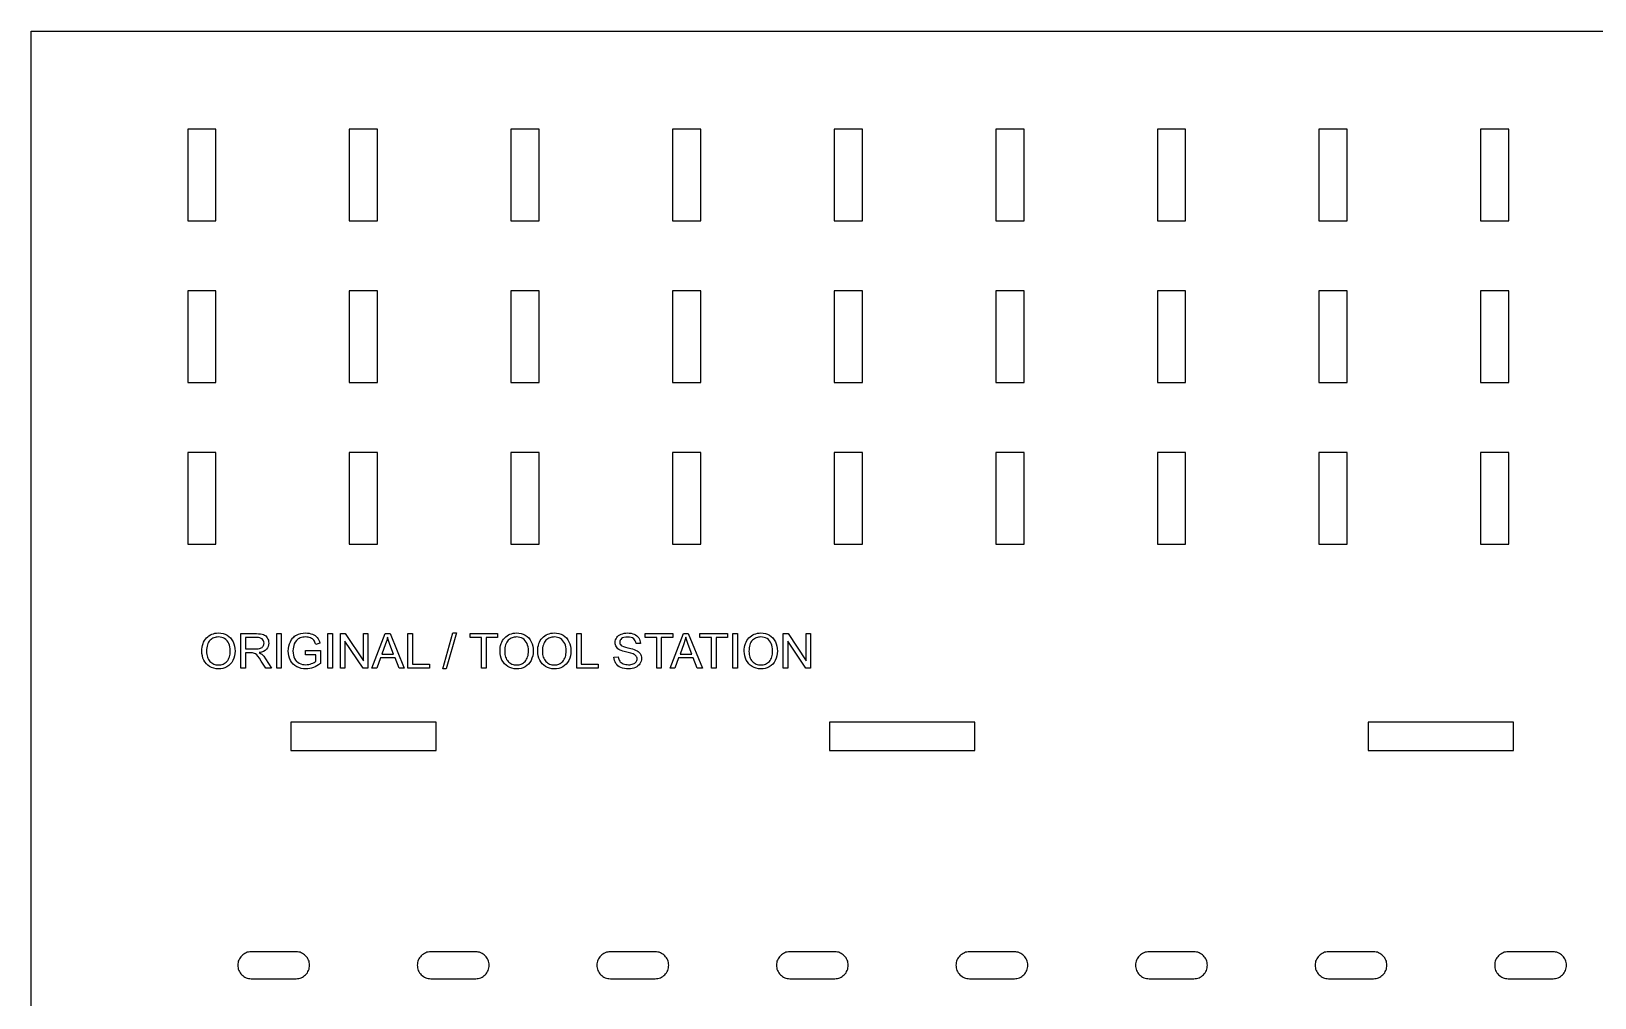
# Model space of a CAD drawing. Header units: millimetres. Extents: x 6 to 577, y -394 to -6.
# Drawn here: x 6 to 180.1, y -113.6 to -6 of the extents above; entities that cross this region are included whole.
import ezdxf

# ---------------------------------------------------------------- set-up
doc = ezdxf.new("R2010")
doc.units = ezdxf.units.MM
for name, color, linetype in [('cut_inner', 7, 'Continuous'), ('cut_outer', 7, 'Continuous'), ('engrave', 5, 'Continuous')]:
    doc.layers.add(name, color=color, linetype=linetype)

msp = doc.modelspace()

# ---------------------------------------------------------------- linework, layer by layer
at = {"layer": 'cut_inner'}
for points in [[(23.43, -27.1), (26.57, -27.1), (26.57, -16.9), (23.43, -16.9)], [(41.42, -27.1), (44.58, -27.1), (44.58, -16.9), (41.42, -16.9)], [(59.42, -27.1), (62.58, -27.1), (62.58, -16.9), (59.42, -16.9)], [(77.42, -27.1), (80.58, -27.1), (80.58, -16.9), (77.42, -16.9)], [(95.42, -27.1), (98.58, -27.1), (98.58, -16.9), (95.42, -16.9)], [(113.42, -27.1), (116.58, -27.1), (116.58, -16.9), (113.42, -16.9)], [(131.43, -27.1), (134.57, -27.1), (134.57, -16.9), (131.43, -16.9)], [(149.43, -27.1), (152.57, -27.1), (152.57, -16.9), (149.43, -16.9)], [(167.43, -27.1), (170.57, -27.1), (170.57, -16.9), (167.43, -16.9)], [(23.43, -45.1), (26.57, -45.1), (26.57, -34.9), (23.43, -34.9)], [(41.42, -45.1), (44.58, -45.1), (44.58, -34.9), (41.42, -34.9)], [(59.42, -45.1), (62.58, -45.1), (62.58, -34.9), (59.42, -34.9)], [(77.42, -45.1), (80.58, -45.1), (80.58, -34.9), (77.42, -34.9)], [(95.42, -45.1), (98.58, -45.1), (98.58, -34.9), (95.42, -34.9)], [(113.42, -45.1), (116.58, -45.1), (116.58, -34.9), (113.42, -34.9)], [(131.43, -45.1), (134.57, -45.1), (134.57, -34.9), (131.43, -34.9)], [(149.43, -45.1), (152.57, -45.1), (152.57, -34.9), (149.43, -34.9)], [(167.43, -45.1), (170.57, -45.1), (170.57, -34.9), (167.43, -34.9)], [(23.43, -63.1), (26.57, -63.1), (26.57, -52.9), (23.43, -52.9)], [(41.42, -63.1), (44.58, -63.1), (44.58, -52.9), (41.42, -52.9)], [(59.42, -63.1), (62.58, -63.1), (62.58, -52.9), (59.42, -52.9)], [(77.42, -63.1), (80.58, -63.1), (80.58, -52.9), (77.42, -52.9)], [(95.42, -63.1), (98.58, -63.1), (98.58, -52.9), (95.42, -52.9)], [(113.42, -63.1), (116.58, -63.1), (116.58, -52.9), (113.42, -52.9)], [(131.43, -63.1), (134.57, -63.1), (134.57, -52.9), (131.43, -52.9)], [(149.43, -63.1), (152.57, -63.1), (152.57, -52.9), (149.43, -52.9)], [(167.43, -63.1), (170.57, -63.1), (170.57, -52.9), (167.43, -52.9)], [(34.9, -86.08), (51.1, -86.08), (51.1, -82.92), (34.9, -82.92)], [(94.9, -86.08), (111.1, -86.08), (111.1, -82.92), (94.9, -82.92)], [(154.9, -86.08), (171.1, -86.08), (171.1, -82.92), (154.9, -82.92)], [(30.5, -111.5), (35.5, -111.5), (35.65, -111.49), (35.79, -111.47), (35.94, -111.44), (36.07, -111.39), (36.21, -111.32), (36.33, -111.25), (36.45, -111.16), (36.56, -111.06), (36.66, -110.95), (36.75, -110.83), (36.82, -110.71), (36.89, -110.57), (36.94, -110.44), (36.97, -110.29), (36.99, -110.15), (37, -110), (37, -110), (36.99, -109.85), (36.97, -109.71), (36.94, -109.56), (36.89, -109.43), (36.82, -109.29), (36.75, -109.17), (36.66, -109.05), (36.56, -108.94), (36.45, -108.84), (36.33, -108.75), (36.21, -108.68), (36.07, -108.61), (35.94, -108.56), (35.79, -108.53), (35.65, -108.51), (35.5, -108.5), (30.5, -108.5), (30.35, -108.51), (30.21, -108.53), (30.06, -108.56), (29.93, -108.61), (29.79, -108.68), (29.67, -108.75), (29.55, -108.84), (29.44, -108.94), (29.34, -109.05), (29.25, -109.17), (29.18, -109.29), (29.11, -109.43), (29.06, -109.56), (29.03, -109.71), (29.01, -109.85), (29, -110), (29, -110), (29.01, -110.15), (29.03, -110.29), (29.06, -110.44), (29.11, -110.57), (29.18, -110.71), (29.25, -110.83), (29.34, -110.95), (29.44, -111.06), (29.55, -111.16), (29.67, -111.25), (29.79, -111.32), (29.93, -111.39), (30.06, -111.44), (30.21, -111.47), (30.35, -111.49), (30.5, -111.5)], [(50.5, -111.5), (55.5, -111.5), (55.65, -111.49), (55.79, -111.47), (55.94, -111.44), (56.07, -111.39), (56.21, -111.32), (56.33, -111.25), (56.45, -111.16), (56.56, -111.06), (56.66, -110.95), (56.75, -110.83), (56.82, -110.71), (56.89, -110.57), (56.94, -110.44), (56.97, -110.29), (56.99, -110.15), (57, -110), (57, -110), (56.99, -109.85), (56.97, -109.71), (56.94, -109.56), (56.89, -109.43), (56.82, -109.29), (56.75, -109.17), (56.66, -109.05), (56.56, -108.94), (56.45, -108.84), (56.33, -108.75), (56.21, -108.68), (56.07, -108.61), (55.94, -108.56), (55.79, -108.53), (55.65, -108.51), (55.5, -108.5), (50.5, -108.5), (50.35, -108.51), (50.21, -108.53), (50.06, -108.56), (49.93, -108.61), (49.79, -108.68), (49.67, -108.75), (49.55, -108.84), (49.44, -108.94), (49.34, -109.05), (49.25, -109.17), (49.18, -109.29), (49.11, -109.43), (49.06, -109.56), (49.03, -109.71), (49.01, -109.85), (49, -110), (49, -110), (49.01, -110.15), (49.03, -110.29), (49.06, -110.44), (49.11, -110.57), (49.18, -110.71), (49.25, -110.83), (49.34, -110.95), (49.44, -111.06), (49.55, -111.16), (49.67, -111.25), (49.79, -111.32), (49.93, -111.39), (50.06, -111.44), (50.21, -111.47), (50.35, -111.49), (50.5, -111.5)], [(70.5, -111.5), (75.5, -111.5), (75.65, -111.49), (75.79, -111.47), (75.94, -111.44), (76.07, -111.39), (76.21, -111.32), (76.33, -111.25), (76.45, -111.16), (76.56, -111.06), (76.66, -110.95), (76.75, -110.83), (76.82, -110.71), (76.89, -110.57), (76.94, -110.44), (76.97, -110.29), (76.99, -110.15), (77, -110), (77, -110), (76.99, -109.85), (76.97, -109.71), (76.94, -109.56), (76.89, -109.43), (76.82, -109.29), (76.75, -109.17), (76.66, -109.05), (76.56, -108.94), (76.45, -108.84), (76.33, -108.75), (76.21, -108.68), (76.07, -108.61), (75.94, -108.56), (75.79, -108.53), (75.65, -108.51), (75.5, -108.5), (70.5, -108.5), (70.35, -108.51), (70.21, -108.53), (70.06, -108.56), (69.93, -108.61), (69.79, -108.68), (69.67, -108.75), (69.55, -108.84), (69.44, -108.94), (69.34, -109.05), (69.25, -109.17), (69.18, -109.29), (69.11, -109.43), (69.06, -109.56), (69.03, -109.71), (69.01, -109.85), (69, -110), (69, -110), (69.01, -110.15), (69.03, -110.29), (69.06, -110.44), (69.11, -110.57), (69.18, -110.71), (69.25, -110.83), (69.34, -110.95), (69.44, -111.06), (69.55, -111.16), (69.67, -111.25), (69.79, -111.32), (69.93, -111.39), (70.06, -111.44), (70.21, -111.47), (70.35, -111.49), (70.5, -111.5)], [(90.5, -111.5), (95.5, -111.5), (95.65, -111.49), (95.79, -111.47), (95.94, -111.44), (96.07, -111.39), (96.21, -111.32), (96.33, -111.25), (96.45, -111.16), (96.56, -111.06), (96.66, -110.95), (96.75, -110.83), (96.82, -110.71), (96.89, -110.57), (96.94, -110.44), (96.97, -110.29), (96.99, -110.15), (97, -110), (97, -110), (96.99, -109.85), (96.97, -109.71), (96.94, -109.56), (96.89, -109.43), (96.82, -109.29), (96.75, -109.17), (96.66, -109.05), (96.56, -108.94), (96.45, -108.84), (96.33, -108.75), (96.21, -108.68), (96.07, -108.61), (95.94, -108.56), (95.79, -108.53), (95.65, -108.51), (95.5, -108.5), (90.5, -108.5), (90.35, -108.51), (90.21, -108.53), (90.06, -108.56), (89.93, -108.61), (89.79, -108.68), (89.67, -108.75), (89.55, -108.84), (89.44, -108.94), (89.34, -109.05), (89.25, -109.17), (89.18, -109.29), (89.11, -109.43), (89.06, -109.56), (89.03, -109.71), (89.01, -109.85), (89, -110), (89, -110), (89.01, -110.15), (89.03, -110.29), (89.06, -110.44), (89.11, -110.57), (89.18, -110.71), (89.25, -110.83), (89.34, -110.95), (89.44, -111.06), (89.55, -111.16), (89.67, -111.25), (89.79, -111.32), (89.93, -111.39), (90.06, -111.44), (90.21, -111.47), (90.35, -111.49), (90.5, -111.5)], [(110.5, -111.5), (115.5, -111.5), (115.65, -111.49), (115.79, -111.47), (115.94, -111.44), (116.07, -111.39), (116.21, -111.32), (116.33, -111.25), (116.45, -111.16), (116.56, -111.06), (116.66, -110.95), (116.75, -110.83), (116.82, -110.71), (116.89, -110.57), (116.94, -110.44), (116.97, -110.29), (116.99, -110.15), (117, -110), (117, -110), (116.99, -109.85), (116.97, -109.71), (116.94, -109.56), (116.89, -109.43), (116.82, -109.29), (116.75, -109.17), (116.66, -109.05), (116.56, -108.94), (116.45, -108.84), (116.33, -108.75), (116.21, -108.68), (116.07, -108.61), (115.94, -108.56), (115.79, -108.53), (115.65, -108.51), (115.5, -108.5), (110.5, -108.5), (110.35, -108.51), (110.21, -108.53), (110.06, -108.56), (109.93, -108.61), (109.79, -108.68), (109.67, -108.75), (109.55, -108.84), (109.44, -108.94), (109.34, -109.05), (109.25, -109.17), (109.18, -109.29), (109.11, -109.43), (109.06, -109.56), (109.03, -109.71), (109.01, -109.85), (109, -110), (109, -110), (109.01, -110.15), (109.03, -110.29), (109.06, -110.44), (109.11, -110.57), (109.18, -110.71), (109.25, -110.83), (109.34, -110.95), (109.44, -111.06), (109.55, -111.16), (109.67, -111.25), (109.79, -111.32), (109.93, -111.39), (110.06, -111.44), (110.21, -111.47), (110.35, -111.49), (110.5, -111.5)], [(130.5, -111.5), (135.5, -111.5), (135.65, -111.49), (135.79, -111.47), (135.94, -111.44), (136.07, -111.39), (136.21, -111.32), (136.33, -111.25), (136.45, -111.16), (136.56, -111.06), (136.66, -110.95), (136.75, -110.83), (136.82, -110.71), (136.89, -110.57), (136.94, -110.44), (136.97, -110.29), (136.99, -110.15), (137, -110), (137, -110), (136.99, -109.85), (136.97, -109.71), (136.94, -109.56), (136.89, -109.43), (136.82, -109.29), (136.75, -109.17), (136.66, -109.05), (136.56, -108.94), (136.45, -108.84), (136.33, -108.75), (136.21, -108.68), (136.07, -108.61), (135.94, -108.56), (135.79, -108.53), (135.65, -108.51), (135.5, -108.5), (130.5, -108.5), (130.35, -108.51), (130.21, -108.53), (130.06, -108.56), (129.93, -108.61), (129.79, -108.68), (129.67, -108.75), (129.55, -108.84), (129.44, -108.94), (129.34, -109.05), (129.25, -109.17), (129.18, -109.29), (129.11, -109.43), (129.06, -109.56), (129.03, -109.71), (129.01, -109.85), (129, -110), (129, -110), (129.01, -110.15), (129.03, -110.29), (129.06, -110.44), (129.11, -110.57), (129.18, -110.71), (129.25, -110.83), (129.34, -110.95), (129.44, -111.06), (129.55, -111.16), (129.67, -111.25), (129.79, -111.32), (129.93, -111.39), (130.06, -111.44), (130.21, -111.47), (130.35, -111.49), (130.5, -111.5)], [(150.5, -111.5), (155.5, -111.5), (155.65, -111.49), (155.79, -111.47), (155.94, -111.44), (156.07, -111.39), (156.21, -111.32), (156.33, -111.25), (156.45, -111.16), (156.56, -111.06), (156.66, -110.95), (156.75, -110.83), (156.82, -110.71), (156.89, -110.57), (156.94, -110.44), (156.97, -110.29), (156.99, -110.15), (157, -110), (157, -110), (156.99, -109.85), (156.97, -109.71), (156.94, -109.56), (156.89, -109.43), (156.82, -109.29), (156.75, -109.17), (156.66, -109.05), (156.56, -108.94), (156.45, -108.84), (156.33, -108.75), (156.21, -108.68), (156.07, -108.61), (155.94, -108.56), (155.79, -108.53), (155.65, -108.51), (155.5, -108.5), (150.5, -108.5), (150.35, -108.51), (150.21, -108.53), (150.06, -108.56), (149.93, -108.61), (149.79, -108.68), (149.67, -108.75), (149.55, -108.84), (149.44, -108.94), (149.34, -109.05), (149.25, -109.17), (149.18, -109.29), (149.11, -109.43), (149.06, -109.56), (149.03, -109.71), (149.01, -109.85), (149, -110), (149, -110), (149.01, -110.15), (149.03, -110.29), (149.06, -110.44), (149.11, -110.57), (149.18, -110.71), (149.25, -110.83), (149.34, -110.95), (149.44, -111.06), (149.55, -111.16), (149.67, -111.25), (149.79, -111.32), (149.93, -111.39), (150.06, -111.44), (150.21, -111.47), (150.35, -111.49), (150.5, -111.5)], [(170.5, -111.5), (175.5, -111.5), (175.65, -111.49), (175.79, -111.47), (175.94, -111.44), (176.07, -111.39), (176.21, -111.32), (176.33, -111.25), (176.45, -111.16), (176.56, -111.06), (176.66, -110.95), (176.75, -110.83), (176.82, -110.71), (176.89, -110.57), (176.94, -110.44), (176.97, -110.29), (176.99, -110.15), (177, -110), (177, -110), (176.99, -109.85), (176.97, -109.71), (176.94, -109.56), (176.89, -109.43), (176.82, -109.29), (176.75, -109.17), (176.66, -109.05), (176.56, -108.94), (176.45, -108.84), (176.33, -108.75), (176.21, -108.68), (176.07, -108.61), (175.94, -108.56), (175.79, -108.53), (175.65, -108.51), (175.5, -108.5), (170.5, -108.5), (170.35, -108.51), (170.21, -108.53), (170.06, -108.56), (169.93, -108.61), (169.79, -108.68), (169.67, -108.75), (169.55, -108.84), (169.44, -108.94), (169.34, -109.05), (169.25, -109.17), (169.18, -109.29), (169.11, -109.43), (169.06, -109.56), (169.03, -109.71), (169.01, -109.85), (169, -110), (169, -110), (169.01, -110.15), (169.03, -110.29), (169.06, -110.44), (169.11, -110.57), (169.18, -110.71), (169.25, -110.83), (169.34, -110.95), (169.44, -111.06), (169.55, -111.16), (169.67, -111.25), (169.79, -111.32), (169.93, -111.39), (170.06, -111.44), (170.21, -111.47), (170.35, -111.49), (170.5, -111.5)]]:
    msp.add_lwpolyline(points, close=True, dxfattribs=at)
at = {"layer": 'cut_outer'}
msp.add_lwpolyline([(51, -286), (35, -286), (35, -283), (6, -283), (6, -6), (260, -6), (260, -283), (231, -283), (231, -286), (215, -286), (215, -283), (171, -283), (171, -286), (155, -286), (155, -283), (111, -283), (111, -286), (95, -286), (95, -283), (51, -283)], close=True, dxfattribs=at)
at = {"layer": 'engrave'}
for points in [[(25, -75.05), (25.01, -74.82), (25.03, -74.6), (25.07, -74.39), (25.13, -74.19), (25.2, -74.01), (25.29, -73.84), (25.4, -73.69), (25.52, -73.54), (25.65, -73.42), (25.79, -73.31), (25.95, -73.21), (26.11, -73.14), (26.28, -73.08), (26.46, -73.03), (26.65, -73.01), (26.85, -73), (27.11, -73.02), (27.36, -73.06), (27.59, -73.14), (27.82, -73.26), (28.02, -73.4), (28.19, -73.56), (28.35, -73.75), (28.47, -73.97), (28.57, -74.21), (28.64, -74.46), (28.68, -74.72), (28.7, -75.01), (28.68, -75.29), (28.64, -75.56), (28.56, -75.82), (28.46, -76.06), (28.33, -76.28), (28.17, -76.47), (27.99, -76.63), (27.79, -76.76), (27.57, -76.87), (27.33, -76.94), (27.1, -76.99), (26.85, -77), (26.58, -76.98), (26.33, -76.93), (26.09, -76.85), (25.87, -76.74), (25.67, -76.59), (25.5, -76.42), (25.35, -76.23), (25.22, -76.02), (25.12, -75.79), (25.06, -75.55), (25.01, -75.3), (25, -75.05)], [(29.36, -76.93), (29.36, -73.07), (31.08, -73.07), (31.32, -73.08), (31.53, -73.09), (31.71, -73.13), (31.86, -73.17), (31.99, -73.23), (32.11, -73.32), (32.21, -73.42), (32.29, -73.54), (32.36, -73.68), (32.41, -73.82), (32.44, -73.97), (32.45, -74.12), (32.44, -74.32), (32.39, -74.5), (32.3, -74.67), (32.19, -74.82), (32.12, -74.88), (32.04, -74.94), (31.85, -75.05), (31.63, -75.12), (31.37, -75.18), (31.54, -75.27), (31.67, -75.37), (31.78, -75.48), (31.89, -75.6), (32.1, -75.88), (32.77, -76.93), (32.13, -76.93), (31.62, -76.13), (31.41, -75.82), (31.25, -75.6), (31.11, -75.44), (30.99, -75.34), (30.87, -75.28), (30.75, -75.24), (30.64, -75.22), (30.47, -75.22), (29.88, -75.22), (29.88, -76.93), (29.36, -76.93)], [(33.34, -76.93), (33.34, -73.07), (33.85, -73.07), (33.85, -76.93), (33.34, -76.93)], [(36.56, -75.42), (36.56, -74.96), (38.2, -74.96), (38.2, -76.4), (38.01, -76.54), (37.82, -76.66), (37.62, -76.76), (37.42, -76.85), (37.22, -76.91), (37.02, -76.96), (36.81, -76.99), (36.6, -77), (36.32, -76.98), (36.06, -76.94), (35.81, -76.86), (35.57, -76.76), (35.35, -76.62), (35.16, -76.46), (35, -76.27), (34.86, -76.05), (34.76, -75.81), (34.69, -75.56), (34.64, -75.3), (34.63, -75.02), (34.64, -74.74), (34.69, -74.47), (34.76, -74.22), (34.86, -73.97), (34.99, -73.74), (35.15, -73.54), (35.24, -73.45), (35.33, -73.37), (35.43, -73.3), (35.54, -73.24), (35.77, -73.14), (36.02, -73.06), (36.28, -73.02), (36.56, -73), (36.77, -73.01), (36.96, -73.04), (37.15, -73.08), (37.32, -73.14), (37.48, -73.21), (37.62, -73.3), (37.75, -73.4), (37.85, -73.52), (37.94, -73.65), (38.02, -73.8), (38.09, -73.96), (38.14, -74.15), (37.68, -74.28), (37.64, -74.14), (37.59, -74.01), (37.53, -73.9), (37.47, -73.81), (37.4, -73.73), (37.31, -73.66), (37.21, -73.6), (37.1, -73.54), (36.97, -73.5), (36.84, -73.47), (36.71, -73.45), (36.56, -73.44), (36.4, -73.45), (36.24, -73.47), (36.09, -73.5), (35.96, -73.55), (35.84, -73.6), (35.73, -73.67), (35.63, -73.75), (35.55, -73.83), (35.41, -74.01), (35.3, -74.21), (35.24, -74.39), (35.19, -74.58), (35.16, -74.78), (35.15, -74.99), (35.17, -75.24), (35.2, -75.46), (35.25, -75.67), (35.33, -75.85), (35.43, -76.02), (35.55, -76.16), (35.69, -76.27), (35.85, -76.37), (36.02, -76.44), (36.2, -76.5), (36.38, -76.53), (36.57, -76.54), (36.74, -76.53), (36.9, -76.51), (37.06, -76.47), (37.22, -76.41), (37.37, -76.35), (37.5, -76.28), (37.61, -76.21), (37.7, -76.14), (37.7, -75.42), (36.56, -75.42)], [(39.04, -76.93), (39.04, -73.07), (39.56, -73.07), (39.56, -76.93), (39.04, -76.93)], [(40.45, -76.93), (40.45, -73.07), (40.98, -73.07), (43.01, -76.1), (43.01, -73.07), (43.5, -73.07), (43.5, -76.93), (42.97, -76.93), (40.94, -73.9), (40.94, -76.93), (40.45, -76.93)], [(43.93, -76.93), (45.42, -73.07), (45.97, -73.07), (47.55, -76.93), (46.97, -76.93), (46.52, -75.76), (44.9, -75.76), (44.48, -76.93), (43.93, -76.93)], [(47.94, -76.93), (47.94, -73.07), (48.45, -73.07), (48.45, -76.48), (50.35, -76.48), (50.35, -76.93), (47.94, -76.93)], [(51.85, -77), (52.97, -73), (53.35, -73), (52.23, -77), (51.85, -77)], [(56.15, -76.93), (56.15, -73.52), (54.87, -73.52), (54.87, -73.07), (57.94, -73.07), (57.94, -73.52), (56.66, -73.52), (56.66, -76.93), (56.15, -76.93)], [(58.21, -75.05), (58.22, -74.82), (58.24, -74.6), (58.28, -74.39), (58.34, -74.19), (58.41, -74.01), (58.5, -73.84), (58.61, -73.69), (58.73, -73.54), (58.86, -73.42), (59, -73.31), (59.16, -73.21), (59.32, -73.14), (59.49, -73.08), (59.67, -73.03), (59.86, -73.01), (60.06, -73), (60.32, -73.02), (60.57, -73.06), (60.8, -73.14), (61.03, -73.26), (61.23, -73.4), (61.41, -73.56), (61.56, -73.75), (61.68, -73.97), (61.78, -74.21), (61.85, -74.46), (61.89, -74.72), (61.91, -75.01), (61.89, -75.29), (61.85, -75.56), (61.77, -75.82), (61.67, -76.06), (61.54, -76.28), (61.38, -76.47), (61.2, -76.63), (61, -76.76), (60.78, -76.87), (60.55, -76.94), (60.31, -76.99), (60.06, -77), (59.79, -76.98), (59.54, -76.93), (59.31, -76.85), (59.08, -76.74), (58.88, -76.59), (58.71, -76.42), (58.56, -76.23), (58.43, -76.02), (58.33, -75.79), (58.27, -75.55), (58.22, -75.3), (58.21, -75.05)], [(62.41, -75.05), (62.42, -74.82), (62.44, -74.6), (62.48, -74.39), (62.54, -74.19), (62.61, -74.01), (62.7, -73.84), (62.81, -73.69), (62.93, -73.54), (63.06, -73.42), (63.2, -73.31), (63.36, -73.21), (63.52, -73.14), (63.69, -73.08), (63.87, -73.03), (64.06, -73.01), (64.26, -73), (64.52, -73.02), (64.77, -73.06), (65.01, -73.14), (65.23, -73.26), (65.43, -73.4), (65.61, -73.56), (65.76, -73.75), (65.88, -73.97), (65.98, -74.21), (66.05, -74.46), (66.09, -74.72), (66.11, -75.01), (66.09, -75.29), (66.05, -75.56), (65.97, -75.82), (65.87, -76.06), (65.74, -76.28), (65.58, -76.47), (65.4, -76.63), (65.2, -76.76), (64.98, -76.87), (64.75, -76.94), (64.51, -76.99), (64.26, -77), (63.99, -76.98), (63.74, -76.93), (63.51, -76.85), (63.28, -76.74), (63.08, -76.59), (62.91, -76.42), (62.76, -76.23), (62.63, -76.02), (62.54, -75.79), (62.47, -75.55), (62.42, -75.3), (62.41, -75.05)], [(66.75, -76.93), (66.75, -73.07), (67.26, -73.07), (67.26, -76.48), (69.16, -76.48), (69.16, -76.93), (66.75, -76.93)], [(70.9, -75.69), (71.38, -75.65), (71.4, -75.79), (71.44, -75.91), (71.48, -76.03), (71.54, -76.13), (71.61, -76.21), (71.7, -76.29), (71.8, -76.36), (71.93, -76.43), (72.06, -76.48), (72.21, -76.51), (72.36, -76.53), (72.52, -76.54), (72.66, -76.54), (72.8, -76.52), (72.92, -76.49), (73.04, -76.45), (73.14, -76.41), (73.23, -76.35), (73.31, -76.29), (73.37, -76.22), (73.42, -76.14), (73.45, -76.06), (73.47, -75.97), (73.48, -75.88), (73.47, -75.8), (73.45, -75.71), (73.42, -75.64), (73.37, -75.57), (73.31, -75.5), (73.23, -75.44), (73.14, -75.39), (73.03, -75.34), (72.78, -75.26), (72.34, -75.15), (71.89, -75.03), (71.72, -74.97), (71.59, -74.91), (71.46, -74.83), (71.35, -74.75), (71.26, -74.65), (71.18, -74.55), (71.12, -74.44), (71.08, -74.32), (71.05, -74.2), (71.04, -74.07), (71.05, -73.92), (71.09, -73.78), (71.14, -73.65), (71.21, -73.52), (71.3, -73.4), (71.41, -73.3), (71.54, -73.21), (71.69, -73.13), (71.86, -73.08), (72.03, -73.04), (72.21, -73.01), (72.4, -73), (72.61, -73.01), (72.81, -73.04), (72.99, -73.08), (73.16, -73.14), (73.32, -73.22), (73.45, -73.31), (73.57, -73.42), (73.67, -73.55), (73.75, -73.69), (73.8, -73.84), (73.84, -73.99), (73.86, -74.16), (73.37, -74.19), (73.33, -74.02), (73.28, -73.87), (73.2, -73.75), (73.1, -73.64), (72.97, -73.56), (72.82, -73.5), (72.63, -73.47), (72.43, -73.45), (72.21, -73.46), (72.02, -73.5), (71.87, -73.55), (71.75, -73.62), (71.66, -73.71), (71.59, -73.81), (71.55, -73.92), (71.54, -74.03), (71.55, -74.13), (71.57, -74.22), (71.62, -74.3), (71.69, -74.38), (71.79, -74.44), (71.95, -74.51), (72.18, -74.58), (72.46, -74.65), (72.98, -74.78), (73.17, -74.84), (73.31, -74.9), (73.47, -74.98), (73.61, -75.07), (73.72, -75.18), (73.81, -75.29), (73.88, -75.42), (73.93, -75.55), (73.96, -75.69), (73.97, -75.84), (73.96, -75.99), (73.93, -76.14), (73.87, -76.29), (73.8, -76.42), (73.7, -76.55), (73.58, -76.67), (73.44, -76.76), (73.29, -76.85), (73.12, -76.91), (72.94, -76.96), (72.75, -76.99), (72.54, -77), (72.29, -76.99), (72.06, -76.96), (71.85, -76.91), (71.66, -76.85), (71.5, -76.76), (71.35, -76.66), (71.22, -76.53), (71.11, -76.39), (71.02, -76.23), (70.95, -76.06), (70.91, -75.88), (70.9, -75.69)], [(75.66, -76.93), (75.66, -73.52), (74.38, -73.52), (74.38, -73.07), (77.45, -73.07), (77.45, -73.52), (76.17, -73.52), (76.17, -76.93), (75.66, -76.93)], [(77.15, -76.93), (78.63, -73.07), (79.18, -73.07), (80.76, -76.93), (80.18, -76.93), (79.73, -75.76), (78.11, -75.76), (77.69, -76.93), (77.15, -76.93)], [(81.75, -76.93), (81.75, -73.52), (80.48, -73.52), (80.48, -73.07), (83.54, -73.07), (83.54, -73.52), (82.27, -73.52), (82.27, -76.93), (81.75, -76.93)], [(84.16, -76.93), (84.16, -73.07), (84.67, -73.07), (84.67, -76.93), (84.16, -76.93)], [(85.41, -75.05), (85.42, -74.82), (85.45, -74.6), (85.49, -74.39), (85.54, -74.19), (85.62, -74.01), (85.7, -73.84), (85.81, -73.69), (85.93, -73.54), (86.06, -73.42), (86.21, -73.31), (86.36, -73.21), (86.52, -73.14), (86.69, -73.08), (86.88, -73.03), (87.07, -73.01), (87.26, -73), (87.53, -73.02), (87.77, -73.06), (88.01, -73.14), (88.23, -73.26), (88.43, -73.4), (88.61, -73.56), (88.76, -73.75), (88.89, -73.97), (88.98, -74.21), (89.05, -74.46), (89.1, -74.72), (89.11, -75.01), (89.1, -75.29), (89.05, -75.56), (88.98, -75.82), (88.87, -76.06), (88.74, -76.28), (88.59, -76.47), (88.41, -76.63), (88.2, -76.76), (87.98, -76.87), (87.75, -76.94), (87.51, -76.99), (87.26, -77), (87, -76.98), (86.75, -76.93), (86.51, -76.85), (86.29, -76.74), (86.08, -76.59), (85.91, -76.42), (85.76, -76.23), (85.64, -76.02), (85.54, -75.79), (85.47, -75.55), (85.43, -75.3), (85.41, -75.05)], [(89.76, -76.93), (89.76, -73.07), (90.29, -73.07), (92.32, -76.1), (92.32, -73.07), (92.81, -73.07), (92.81, -76.93), (92.29, -76.93), (90.26, -73.9), (90.26, -76.93), (89.76, -76.93)], [(25.53, -75.06), (25.53, -75.23), (25.55, -75.39), (25.58, -75.54), (25.62, -75.68), (25.67, -75.82), (25.74, -75.94), (25.82, -76.06), (25.9, -76.16), (26, -76.25), (26.1, -76.34), (26.21, -76.41), (26.33, -76.46), (26.45, -76.51), (26.57, -76.54), (26.71, -76.56), (26.85, -76.56), (26.99, -76.56), (27.12, -76.54), (27.25, -76.51), (27.37, -76.46), (27.49, -76.4), (27.6, -76.33), (27.7, -76.25), (27.8, -76.16), (27.88, -76.05), (27.96, -75.93), (28.02, -75.8), (28.08, -75.67), (28.12, -75.52), (28.15, -75.36), (28.16, -75.19), (28.17, -75), (28.16, -74.78), (28.13, -74.56), (28.08, -74.36), (28.01, -74.18), (27.92, -74.01), (27.81, -73.87), (27.69, -73.74), (27.54, -73.63), (27.38, -73.55), (27.22, -73.49), (27.04, -73.45), (26.85, -73.44), (26.72, -73.45), (26.59, -73.46), (26.47, -73.49), (26.35, -73.53), (26.23, -73.59), (26.12, -73.65), (26.02, -73.73), (25.92, -73.81), (25.83, -73.91), (25.75, -74.03), (25.68, -74.16), (25.63, -74.31), (25.58, -74.48), (25.55, -74.65), (25.53, -74.85), (25.53, -75.06)], [(29.88, -74.77), (30.97, -74.77), (31.14, -74.77), (31.29, -74.76), (31.41, -74.73), (31.52, -74.7), (31.62, -74.66), (31.7, -74.61), (31.77, -74.54), (31.82, -74.47), (31.87, -74.39), (31.9, -74.3), (31.92, -74.22), (31.93, -74.12), (31.91, -73.99), (31.88, -73.87), (31.81, -73.77), (31.73, -73.67), (31.61, -73.6), (31.47, -73.54), (31.3, -73.51), (31.1, -73.5), (29.88, -73.5), (29.88, -74.77)], [(45.05, -75.35), (46.36, -75.35), (45.95, -74.28), (45.79, -73.83), (45.68, -73.47), (45.59, -73.85), (45.47, -74.21), (45.05, -75.35)], [(58.74, -75.06), (58.74, -75.23), (58.76, -75.39), (58.79, -75.54), (58.83, -75.68), (58.88, -75.82), (58.95, -75.94), (59.03, -76.06), (59.11, -76.16), (59.21, -76.25), (59.31, -76.34), (59.42, -76.41), (59.54, -76.46), (59.66, -76.51), (59.78, -76.54), (59.92, -76.56), (60.06, -76.56), (60.2, -76.56), (60.33, -76.54), (60.46, -76.51), (60.58, -76.46), (60.7, -76.4), (60.81, -76.33), (60.91, -76.25), (61.01, -76.16), (61.09, -76.05), (61.17, -75.93), (61.23, -75.8), (61.29, -75.67), (61.33, -75.52), (61.36, -75.36), (61.37, -75.19), (61.38, -75), (61.37, -74.78), (61.34, -74.56), (61.29, -74.36), (61.22, -74.18), (61.13, -74.01), (61.02, -73.87), (60.9, -73.74), (60.75, -73.63), (60.6, -73.55), (60.43, -73.49), (60.25, -73.45), (60.06, -73.44), (59.93, -73.45), (59.8, -73.46), (59.68, -73.49), (59.56, -73.53), (59.44, -73.59), (59.33, -73.65), (59.23, -73.73), (59.13, -73.81), (59.04, -73.91), (58.96, -74.03), (58.89, -74.16), (58.84, -74.31), (58.79, -74.48), (58.76, -74.65), (58.74, -74.85), (58.74, -75.06)], [(62.94, -75.06), (62.94, -75.23), (62.96, -75.39), (62.99, -75.54), (63.03, -75.68), (63.08, -75.82), (63.15, -75.94), (63.23, -76.06), (63.31, -76.16), (63.41, -76.25), (63.51, -76.34), (63.62, -76.41), (63.74, -76.46), (63.86, -76.51), (63.98, -76.54), (64.12, -76.56), (64.26, -76.56), (64.4, -76.56), (64.53, -76.54), (64.66, -76.51), (64.78, -76.46), (64.9, -76.4), (65.01, -76.33), (65.11, -76.25), (65.21, -76.16), (65.29, -76.05), (65.37, -75.93), (65.43, -75.8), (65.49, -75.67), (65.53, -75.52), (65.56, -75.36), (65.57, -75.19), (65.58, -75), (65.57, -74.78), (65.54, -74.56), (65.49, -74.36), (65.42, -74.18), (65.33, -74.01), (65.22, -73.87), (65.1, -73.74), (64.95, -73.63), (64.8, -73.55), (64.63, -73.49), (64.45, -73.45), (64.26, -73.44), (64.13, -73.45), (64, -73.46), (63.88, -73.49), (63.76, -73.53), (63.64, -73.59), (63.53, -73.65), (63.43, -73.73), (63.33, -73.81), (63.24, -73.91), (63.16, -74.03), (63.09, -74.16), (63.04, -74.31), (62.99, -74.48), (62.96, -74.65), (62.94, -74.85), (62.94, -75.06)], [(78.26, -75.35), (79.57, -75.35), (79.17, -74.28), (79.01, -73.83), (78.89, -73.47), (78.8, -73.85), (78.68, -74.21), (78.26, -75.35)], [(85.94, -75.06), (85.95, -75.23), (85.96, -75.39), (85.99, -75.54), (86.04, -75.68), (86.09, -75.82), (86.15, -75.94), (86.23, -76.06), (86.32, -76.16), (86.41, -76.25), (86.52, -76.34), (86.63, -76.41), (86.74, -76.46), (86.86, -76.51), (86.99, -76.54), (87.12, -76.56), (87.26, -76.56), (87.4, -76.56), (87.54, -76.54), (87.66, -76.51), (87.79, -76.46), (87.9, -76.4), (88.01, -76.33), (88.11, -76.25), (88.21, -76.16), (88.3, -76.05), (88.37, -75.93), (88.44, -75.8), (88.49, -75.67), (88.53, -75.52), (88.56, -75.36), (88.58, -75.19), (88.58, -75), (88.57, -74.78), (88.54, -74.56), (88.49, -74.36), (88.42, -74.18), (88.33, -74.01), (88.23, -73.87), (88.1, -73.74), (87.96, -73.63), (87.8, -73.55), (87.63, -73.49), (87.45, -73.45), (87.27, -73.44), (87.13, -73.45), (87.01, -73.46), (86.88, -73.49), (86.76, -73.53), (86.65, -73.59), (86.54, -73.65), (86.43, -73.73), (86.33, -73.81), (86.24, -73.91), (86.16, -74.03), (86.09, -74.16), (86.04, -74.31), (86, -74.48), (85.97, -74.65), (85.95, -74.85), (85.94, -75.06)]]:
    msp.add_lwpolyline(points, close=True, dxfattribs=at)

doc.saveas('drawing.dxf')
